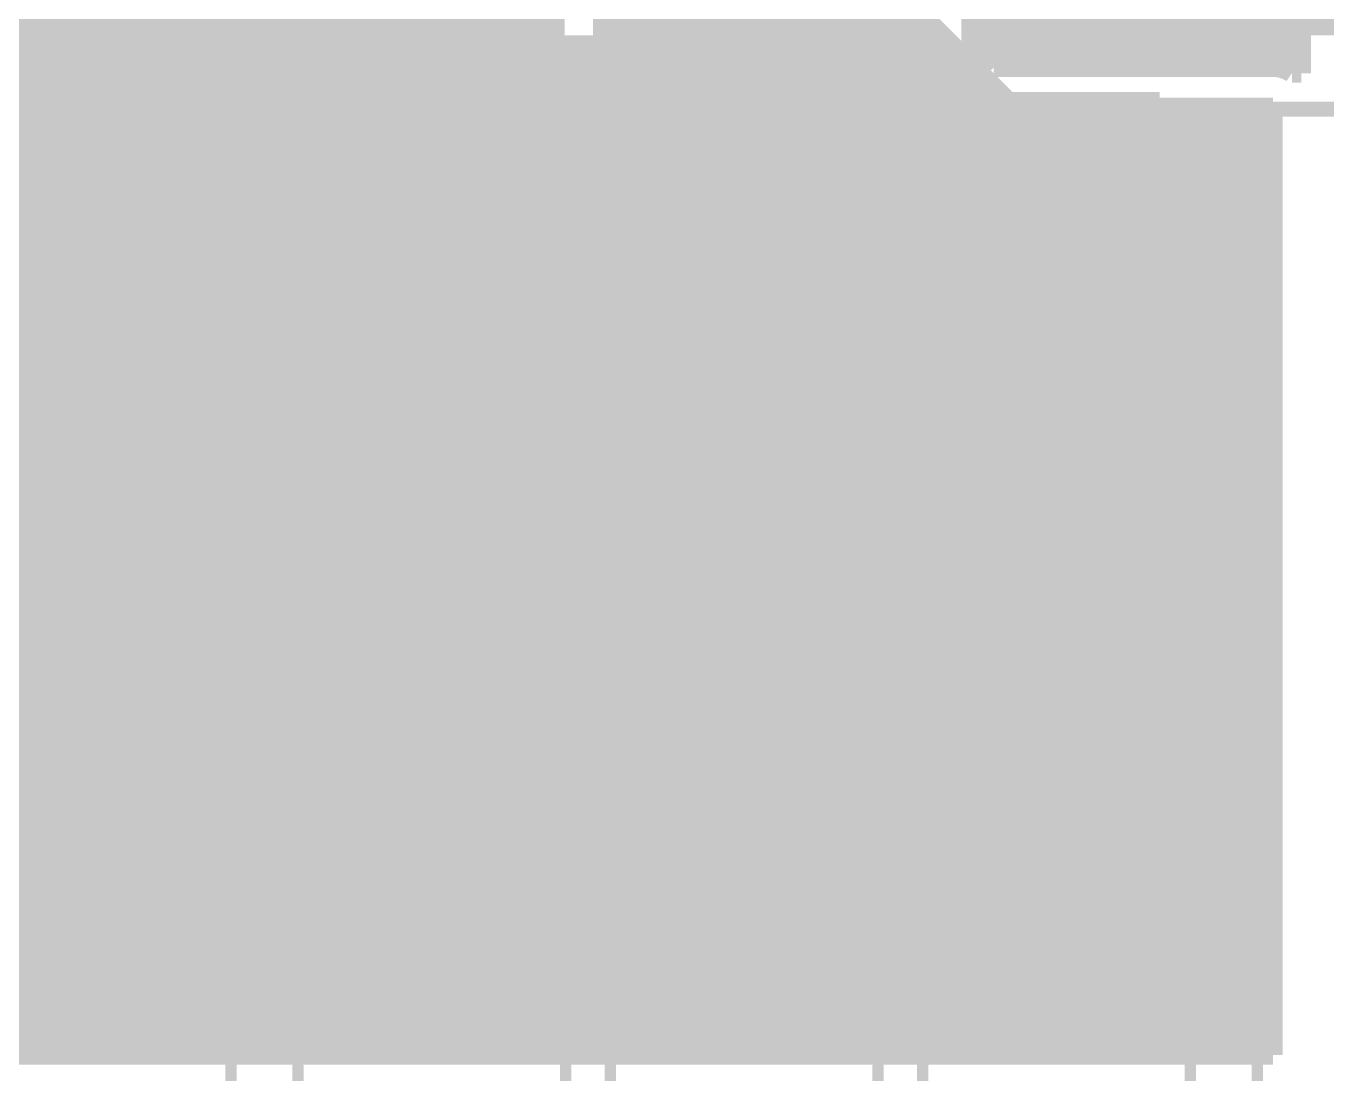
# Model space of a CAD drawing. Extents: x -5 to 208, y -5 to 206.
# Drawn here: x 33.52 to 51.02, y 2.79 to 16.89 of the extents above; entities that cross this region are included whole.
import ezdxf

# ---------------------------------------------------------------- set-up
doc = ezdxf.new("R2010")
doc.units = 0
doc.header["$MEASUREMENT"] = 0
doc.layers.get('0').update_dxf_attribs({"linetype": 'CONTINUOUS'})
for name, color, linetype in [('22-301-0_BOT', 7, 'CONTINUOUS'), ('22-301-0_DRD', 7, 'CONTINUOUS'), ('22-301-0_IN1', 1, 'CONTINUOUS'), ('22-301-0_IN2', 4, 'CONTINUOUS'), ('22-301-0_SMB', 3, 'CONTINUOUS'), ('22-301-0_SMT', 5, 'CONTINUOUS'), ('22-301-0_SST', 14, 'CONTINUOUS'), ('22-301-0_TOP', 9, 'CONTINUOUS'), ('THRUHOLE_TAP', 13, 'CONTINUOUS')]:
    doc.layers.add(name, color=color, linetype=linetype)

# ---------------------------------------------------------------- blocks, each defined once
blk = doc.blocks.new('ROUND_27')
at = {"const_width": 1.24968}
blk.add_lwpolyline([(-0.62484, 0, 1), (0.62484, 0, 1)], format="xyb", close=True, dxfattribs=at)
blk = doc.blocks.new('ROUND_11')
at = {"const_width": 0.65024}
blk.add_lwpolyline([(-0.32512, 0, 1), (0.32512, 0, 1)], format="xyb", close=True, dxfattribs=at)
blk = doc.blocks.new('ROUND_78')
at = {"const_width": 0.40005}
blk.add_lwpolyline([(-0.200024, 0, 1), (0.200024, 0, 1)], format="xyb", close=True, dxfattribs=at)
blk = doc.blocks.new('ROUND_80')
at = {"const_width": 0.69977}
blk.add_lwpolyline([(-0.349884, 0, 1), (0.349884, 0, 1)], format="xyb", close=True, dxfattribs=at)

msp = doc.modelspace()

# ---------------------------------------------------------------- linework, layer by layer
at = {"layer": '22-301-0_BOT', "const_width": 0.254}
for points in [[(46.5328, 30.353), (46.5328, 16.891)], [(46.7614, 30.353), (46.7614, 16.891)], [(46.99, 30.353), (46.99, 16.891)], [(47.2186, 30.353), (47.2186, 16.891)], [(47.4472, 30.353), (47.4472, 16.891)], [(47.6758, 30.353), (47.6758, 16.891)], [(47.9044, 30.353), (47.9044, 16.891)], [(48.133, 30.353), (48.133, 16.891)], [(48.3616, 30.353), (48.3616, 16.891)], [(48.5902, 30.353), (48.5902, 16.891)], [(48.8188, 30.353), (48.8188, 16.891)], [(49.0474, 30.353), (49.0474, 16.891)], [(49.276, 30.353), (49.276, 16.891)], [(49.5046, 30.353), (49.5046, 16.891)], [(49.7332, 30.353), (49.7332, 16.891)], [(49.9618, 30.353), (49.9618, 16.891)], [(50.1904, 30.353), (50.1904, 16.891)], [(50.419, 30.353), (50.419, 16.891)], [(50.6476, 30.353), (50.6476, 16.891)], [(50.8762, 30.353), (50.8762, 16.891)], [(51.1048, 30.353), (51.1048, 16.891)], [(46.482, 23.368), (46.482, 16.891)], [(41.275, 22.352), (41.275, 16.637)], [(41.4782, 22.352), (41.4782, 3.048)], [(41.7068, 22.352), (41.7068, 3.048)], [(41.9354, 22.352), (41.9354, 3.048)], [(42.164, 22.352), (42.164, 3.048)], [(42.3926, 22.352), (42.3926, 3.048)], [(42.6212, 22.352), (42.6212, 3.048)], [(42.8498, 22.352), (42.8498, 3.048)], [(43.0784, 22.352), (43.0784, 3.048)], [(43.307, 22.352), (43.307, 3.048)], [(43.5356, 22.352), (43.5356, 3.048)], [(43.7642, 22.352), (43.7642, 3.048)], [(43.9928, 22.352), (43.9928, 3.048)], [(44.2214, 22.352), (44.2214, 3.048)], [(44.45, 22.352), (44.45, 3.048)], [(44.6786, 22.352), (44.6786, 3.048)], [(44.9072, 22.352), (44.9072, 3.048)], [(45.1358, 22.352), (45.1358, 3.048)], [(45.3644, 22.352), (45.3644, 3.048)], [(45.593, 22.352), (45.593, 17.018), (46.736, 15.875)], [(45.593, 17.018), (45.593, 3.048)], [(45.7454, 16.8656), (41.275, 16.8656)], [(51.689, 16.891), (46.482, 16.891)], [(45.8216, 16.7894), (45.8216, 3.048)], [(41.275, 16.637), (27.432, 16.637)], [(33.4772, 16.637), (33.4772, 3.048)], [(33.7058, 16.637), (33.7058, 3.048)], [(33.9344, 16.637), (33.9344, 3.048)], [(34.163, 16.637), (34.163, 3.048)], [(34.3916, 16.637), (34.3916, 3.048)], [(34.6202, 16.637), (34.6202, 3.048)], [(34.8488, 16.637), (34.8488, 3.048)], [(35.0774, 16.637), (35.0774, 3.048)], [(35.306, 16.637), (35.306, 3.048)], [(35.5346, 16.637), (35.5346, 3.048)], [(35.7632, 16.637), (35.7632, 3.048)], [(35.9918, 16.637), (35.9918, 3.048)], [(36.2204, 16.637), (36.2204, 3.048)], [(36.449, 16.637), (36.449, 3.048)], [(36.6776, 16.637), (36.6776, 3.048)], [(36.9062, 16.637), (36.9062, 3.048)], [(37.1348, 16.637), (37.1348, 3.048)], [(37.3634, 16.637), (37.3634, 3.048)], [(37.592, 16.637), (37.592, 3.048)], [(37.8206, 16.637), (37.8206, 3.048)], [(38.0492, 16.637), (38.0492, 3.048)], [(38.2778, 16.637), (38.2778, 3.048)], [(38.5064, 16.637), (38.5064, 3.048)], [(38.735, 16.637), (38.735, 3.048)], [(38.9636, 16.637), (38.9636, 3.048)], [(39.1922, 16.637), (39.1922, 3.048)], [(39.4208, 16.637), (39.4208, 3.048)], [(39.6494, 16.637), (39.6494, 3.048)], [(39.878, 16.637), (39.878, 3.048)], [(40.1066, 16.637), (40.1066, 3.048)], [(40.3352, 16.637), (40.3352, 3.048)], [(40.5638, 16.637), (40.5638, 3.048)], [(40.7924, 16.637), (40.7924, 3.048)], [(41.021, 16.637), (41.021, 3.048)], [(41.2496, 16.637), (41.2496, 3.048)], [(45.974, 16.637), (41.275, 16.637)], [(46.0502, 16.5608), (46.0502, 3.048)], [(46.2026, 16.4084), (27.432, 16.4084)], [(46.2788, 16.3322), (46.2788, 3.048)], [(46.4312, 16.1798), (27.432, 16.1798)], [(46.5074, 16.1036), (46.5074, 3.048)], [(46.6598, 15.9512), (27.432, 15.9512)], [(48.768, 15.875), (48.768, 3.048), (30.48, 3.048)], [(48.768, 15.875), (46.736, 15.875)], [(46.736, 15.875), (46.736, 3.048)], [(46.9646, 15.875), (46.9646, 3.048)], [(47.1932, 15.875), (47.1932, 3.048)], [(47.4218, 15.875), (47.4218, 3.048)], [(47.6504, 15.875), (47.6504, 3.048)], [(47.879, 15.875), (47.879, 3.048)], [(48.1076, 15.875), (48.1076, 3.048)], [(48.3362, 15.875), (48.3362, 3.048)], [(48.5648, 15.875), (48.5648, 3.048)], [(48.768, 15.7226), (27.432, 15.7226)], [(48.768, 15.494), (27.432, 15.494)], [(48.768, 15.2654), (27.432, 15.2654)], [(48.768, 15.0368), (27.432, 15.0368)], [(48.768, 14.8082), (27.432, 14.8082)], [(48.768, 14.5796), (27.432, 14.5796)], [(48.768, 14.351), (27.432, 14.351)], [(48.768, 14.1224), (27.432, 14.1224)], [(48.768, 13.8938), (27.432, 13.8938)], [(48.768, 13.6652), (27.432, 13.6652)], [(48.768, 13.4366), (27.432, 13.4366)], [(48.768, 13.208), (27.432, 13.208)], [(48.768, 12.9794), (27.432, 12.9794)], [(48.768, 12.7508), (27.432, 12.7508)], [(48.768, 12.5222), (27.432, 12.5222)], [(48.768, 12.2936), (27.432, 12.2936)], [(48.768, 12.065), (27.432, 12.065)], [(48.768, 11.8364), (27.432, 11.8364)], [(48.768, 11.6078), (27.432, 11.6078)], [(48.768, 11.3792), (27.432, 11.3792)], [(48.768, 11.1506), (27.432, 11.1506)], [(48.768, 10.922), (27.432, 10.922)], [(48.768, 10.6934), (27.432, 10.6934)], [(48.768, 10.4648), (27.432, 10.4648)], [(48.768, 10.2362), (27.432, 10.2362)], [(48.768, 10.0076), (27.432, 10.0076)], [(48.768, 9.779), (27.432, 9.779)], [(48.768, 9.5504), (27.432, 9.5504)], [(48.768, 9.3218), (27.432, 9.3218)], [(48.768, 9.0932), (27.432, 9.0932)], [(48.768, 8.8646), (27.432, 8.8646)], [(48.768, 8.636), (27.432, 8.636)], [(48.768, 8.4074), (27.432, 8.4074)], [(48.768, 8.1788), (27.432, 8.1788)], [(48.768, 7.9502), (27.432, 7.9502)], [(48.768, 7.7216), (27.432, 7.7216)], [(48.768, 7.493), (27.432, 7.493)], [(48.768, 7.2644), (27.432, 7.2644)], [(48.768, 7.0358), (27.432, 7.0358)], [(48.768, 6.8072), (27.432, 6.8072)], [(48.768, 6.5786), (27.432, 6.5786)], [(48.768, 6.35), (27.432, 6.35)], [(48.768, 6.1214), (27.432, 6.1214)], [(48.768, 5.8928), (27.432, 5.8928)], [(48.768, 5.6642), (27.432, 5.6642)], [(48.768, 5.4356), (27.432, 5.4356)], [(48.768, 5.207), (27.432, 5.207)], [(48.768, 4.9784), (27.432, 4.9784)], [(48.768, 4.7498), (27.432, 4.7498)], [(48.768, 4.5212), (27.432, 4.5212)], [(48.768, 4.2926), (27.432, 4.2926)], [(48.768, 4.064), (27.432, 4.064)], [(48.768, 3.8354), (27.432, 3.8354)], [(48.768, 3.6068), (27.432, 3.6068)], [(48.768, 3.3782), (27.432, 3.3782)], [(48.768, 3.1496), (27.432, 3.1496)]]:
    msp.add_lwpolyline(points, dxfattribs=at)
at = {"layer": '22-301-0_DRD', "const_width": 0.254}
for points in [[(41.91, 14.605), (41.91, 13.335)], [(44.45, 14.605), (44.45, 13.335)], [(46.99, 14.605), (46.99, 13.335)], [(42.545, 13.97), (41.275, 13.97)], [(45.085, 13.97), (43.815, 13.97)], [(47.625, 13.97), (46.355, 13.97)], [(41.91, 12.065), (41.91, 10.795)], [(44.45, 12.065), (44.45, 10.795)], [(46.99, 12.065), (46.99, 10.795)], [(42.545, 11.43), (41.275, 11.43)], [(45.085, 11.43), (43.815, 11.43)], [(47.625, 11.43), (46.355, 11.43)], [(41.91, 9.525), (41.91, 8.255)], [(44.45, 9.525), (44.45, 8.255)], [(46.99, 9.525), (46.99, 8.255)], [(42.545, 8.89), (41.275, 8.89)], [(45.085, 8.89), (43.815, 8.89)], [(47.625, 8.89), (46.355, 8.89)], [(34.29, 6.985), (34.29, 5.715)], [(36.83, 6.985), (36.83, 5.715)], [(39.37, 6.985), (39.37, 5.715)], [(41.91, 6.985), (41.91, 5.715)], [(44.45, 6.985), (44.45, 5.715)], [(46.99, 6.985), (46.99, 5.715)], [(34.925, 6.35), (33.655, 6.35)], [(37.465, 6.35), (36.195, 6.35)], [(40.005, 6.35), (38.735, 6.35)], [(42.545, 6.35), (41.275, 6.35)], [(45.085, 6.35), (43.815, 6.35)], [(47.625, 6.35), (46.355, 6.35)], [(39.61638, 5.03936), (38.34638, 3.76936)], [(39.61638, 3.76936), (38.34638, 5.03936)], [(43.815, 5.03936), (42.545, 3.76936)], [(43.815, 3.76936), (42.545, 5.03936)], [(48.01362, 5.03936), (46.74362, 3.76936)], [(48.01362, 3.76936), (46.74362, 5.03936)], [(34.29, 4.445), (34.29, 3.175)], [(36.83, 4.445), (36.83, 3.175)], [(34.925, 3.81), (33.655, 3.81)], [(37.465, 3.81), (36.195, 3.81)]]:
    msp.add_lwpolyline(points, dxfattribs=at)
at = {"layer": '22-301-0_IN1', "const_width": 0.254}
for points in [[(66.675, 41.91), (66.675, 20.701), (50.673, 20.701), (50.673, 16.891), (46.228, 16.891)], [(46.3042, 41.91), (46.3042, 16.891)], [(46.5328, 41.91), (46.5328, 16.891)], [(46.7614, 41.91), (46.7614, 16.891)], [(46.99, 41.91), (46.99, 16.891)], [(47.2186, 41.91), (47.2186, 16.891)], [(47.4472, 41.91), (47.4472, 16.891)], [(47.6758, 41.91), (47.6758, 16.891)], [(47.9044, 41.91), (47.9044, 16.891)], [(48.133, 41.91), (48.133, 16.891)], [(48.3616, 41.91), (48.3616, 16.891)], [(48.5902, 41.91), (48.5902, 16.891)], [(48.8188, 41.91), (48.8188, 16.891)], [(49.0474, 41.91), (49.0474, 16.891)], [(49.276, 41.91), (49.276, 16.891)], [(49.5046, 41.91), (49.5046, 16.891)], [(49.7332, 41.91), (49.7332, 16.891)], [(49.9618, 41.91), (49.9618, 16.891)], [(50.1904, 41.91), (50.1904, 16.891)], [(50.419, 41.91), (50.419, 16.891)], [(50.6476, 41.91), (50.6476, 16.891)], [(46.228, 20.828), (46.228, 16.891)], [(45.593, 20.193), (41.275, 20.193), (41.275, 16.637), (27.432, 16.637), (27.432, 3.048)], [(41.3766, 20.193), (41.3766, 3.048)], [(41.6052, 20.193), (41.6052, 3.048)], [(41.8338, 20.193), (41.8338, 3.048)], [(42.0624, 20.193), (42.0624, 3.048)], [(42.291, 20.193), (42.291, 3.048)], [(42.5196, 20.193), (42.5196, 3.048)], [(42.7482, 20.193), (42.7482, 3.048)], [(42.9768, 20.193), (42.9768, 3.048)], [(43.2054, 20.193), (43.2054, 3.048)], [(43.434, 20.193), (43.434, 3.048)], [(43.6626, 20.193), (43.6626, 3.048)], [(43.8912, 20.193), (43.8912, 3.048)], [(44.1198, 20.193), (44.1198, 3.048)], [(44.3484, 20.193), (44.3484, 3.048)], [(44.577, 20.193), (44.577, 3.048)], [(44.8056, 20.193), (44.8056, 3.048)], [(45.0342, 20.193), (45.0342, 3.048)], [(45.2628, 20.193), (45.2628, 3.048)], [(45.4914, 20.193), (45.4914, 3.048)], [(45.593, 20.193), (45.593, 16.383)], [(45.593, 16.9926), (41.275, 16.9926)], [(45.593, 16.764), (41.275, 16.764)], [(45.593, 16.5354), (27.432, 16.5354)], [(33.6042, 16.637), (33.6042, 5.82676)], [(33.8328, 16.637), (33.8328, 3.048)], [(34.0614, 16.637), (34.0614, 3.048)], [(34.29, 16.637), (34.29, 3.048)], [(34.5186, 16.637), (34.5186, 3.048)], [(34.7472, 16.637), (34.7472, 3.048)], [(34.9758, 16.637), (34.9758, 3.048)], [(35.2044, 16.637), (35.2044, 3.048)], [(35.433, 16.637), (35.433, 3.048)], [(35.6616, 16.637), (35.6616, 3.048)], [(35.8902, 16.637), (35.8902, 3.048)], [(36.1188, 16.637), (36.1188, 3.048)], [(36.3474, 16.637), (36.3474, 3.048)], [(36.576, 16.637), (36.576, 3.048)], [(36.8046, 16.637), (36.8046, 3.048)], [(37.0332, 16.637), (37.0332, 3.048)], [(37.2618, 16.637), (37.2618, 3.048)], [(37.4904, 16.637), (37.4904, 3.048)], [(37.719, 16.637), (37.719, 3.048)], [(37.9476, 16.637), (37.9476, 3.048)], [(38.1762, 16.637), (38.1762, 3.048)], [(38.4048, 16.637), (38.4048, 3.048)], [(38.6334, 16.637), (38.6334, 3.048)], [(38.862, 16.637), (38.862, 3.048)], [(39.0906, 16.637), (39.0906, 3.048)], [(39.3192, 16.637), (39.3192, 3.048)], [(39.5478, 16.637), (39.5478, 3.048)], [(39.7764, 16.637), (39.7764, 3.048)], [(40.005, 16.637), (40.005, 3.048)], [(40.2336, 16.637), (40.2336, 3.048)], [(40.4622, 16.637), (40.4622, 3.048)], [(40.6908, 16.637), (40.6908, 3.048)], [(40.9194, 16.637), (40.9194, 3.048)], [(41.148, 16.637), (41.148, 3.048)], [(45.593, 16.383), (46.101, 15.875)], [(45.6692, 16.3068), (27.432, 16.3068)], [(45.72, 16.256), (45.72, 3.048)], [(45.8978, 16.0782), (27.432, 16.0782)], [(45.9486, 16.0274), (45.9486, 3.048)], [(48.768, 15.8496), (27.432, 15.8496)], [(48.768, 15.875), (46.101, 15.875)], [(46.1772, 15.875), (46.1772, 3.048)], [(46.4058, 15.875), (46.4058, 3.048)], [(46.6344, 15.875), (46.6344, 3.048)], [(46.863, 15.875), (46.863, 3.048)], [(47.0916, 15.875), (47.0916, 3.048)], [(47.3202, 15.875), (47.3202, 3.048)], [(47.5488, 15.875), (47.5488, 3.048)], [(47.7774, 15.875), (47.7774, 3.048)], [(48.006, 15.875), (48.006, 3.048)], [(48.2346, 15.875), (48.2346, 3.048)], [(48.4632, 15.875), (48.4632, 3.048)], [(48.6918, 15.875), (48.6918, 3.048)], [(48.768, 15.875), (48.768, 3.048)], [(48.768, 15.621), (27.432, 15.621)], [(48.768, 15.3924), (27.432, 15.3924)], [(48.768, 15.1638), (27.432, 15.1638)], [(48.768, 14.9352), (27.432, 14.9352)], [(48.768, 14.7066), (27.432, 14.7066)], [(48.768, 14.478), (27.432, 14.478)], [(48.768, 14.2494), (27.432, 14.2494)], [(48.768, 14.0208), (27.432, 14.0208)], [(48.768, 13.7922), (27.432, 13.7922)], [(48.768, 13.5636), (27.432, 13.5636)], [(48.768, 13.335), (27.432, 13.335)], [(48.768, 13.1064), (27.432, 13.1064)], [(48.768, 12.8778), (27.432, 12.8778)], [(48.768, 12.6492), (27.432, 12.6492)], [(48.768, 12.4206), (27.432, 12.4206)], [(48.768, 12.192), (27.432, 12.192)], [(48.768, 11.9634), (27.432, 11.9634)], [(48.768, 11.7348), (27.432, 11.7348)], [(48.768, 11.5062), (27.432, 11.5062)], [(48.768, 11.2776), (27.432, 11.2776)], [(48.768, 11.049), (27.432, 11.049)], [(48.768, 10.8204), (27.432, 10.8204)], [(48.768, 10.5918), (27.432, 10.5918)], [(48.768, 10.3632), (27.432, 10.3632)], [(48.768, 10.1346), (27.432, 10.1346)], [(48.768, 9.906), (27.432, 9.906)], [(48.768, 9.6774), (27.432, 9.6774)], [(48.768, 9.4488), (27.432, 9.4488)], [(48.768, 9.2202), (27.432, 9.2202)], [(48.768, 8.9916), (27.432, 8.9916)], [(48.768, 8.763), (27.432, 8.763)], [(48.768, 8.5344), (27.432, 8.5344)], [(48.768, 8.3058), (27.432, 8.3058)], [(48.768, 8.0772), (27.432, 8.0772)], [(48.768, 7.8486), (27.432, 7.8486)], [(48.768, 7.62), (27.432, 7.62)], [(48.768, 7.3914), (27.432, 7.3914)], [(48.768, 7.1628), (27.432, 7.1628)], [(48.768, 6.9342), (27.432, 6.9342)], [(48.768, 6.7056), (27.432, 6.7056)], [(48.768, 6.477), (32.6898, 6.477)], [(48.768, 6.2484), (33.20796, 6.2484)], [(48.768, 6.0198), (33.46196, 6.0198)], [(48.768, 5.7912), (33.62452, 5.7912)], [(48.768, 5.5626), (33.7312, 5.5626)], [(48.768, 5.334), (33.79216, 5.334)], [(48.768, 5.1054), (33.81502, 5.1054)], [(48.768, 4.8768), (33.79978, 4.8768)], [(48.768, 4.6482), (33.74898, 4.6482)], [(33.6042, 4.33324), (33.6042, 3.048)], [(48.768, 4.4196), (33.65246, 4.4196)], [(48.768, 4.191), (33.50514, 4.191)], [(48.768, 3.9624), (33.27654, 3.9624)], [(48.768, 3.7338), (32.8676, 3.7338)], [(48.768, 3.5052), (27.432, 3.5052)], [(48.768, 3.2766), (27.432, 3.2766)], [(48.768, 3.048), (27.432, 3.048)]]:
    msp.add_lwpolyline(points, dxfattribs=at)
for points in [[(33.81502, 5.08, 0.4142136), (32.385, 6.51002)], [(32.385, 3.64998, 0.4142136), (33.81502, 5.08)]]:
    msp.add_lwpolyline(points, format="xyb", dxfattribs=at)
at = {"layer": '22-301-0_IN2', "const_width": 0.254}
for points in [[(46.3042, 30.353), (46.3042, 16.5608)], [(46.5328, 30.353), (46.5328, 16.3322)], [(46.7614, 30.353), (46.7614, 16.3322)], [(46.99, 30.353), (46.99, 16.3322)], [(47.2186, 30.353), (47.2186, 16.3322)], [(47.4472, 30.353), (47.4472, 16.3322)], [(47.6758, 30.353), (47.6758, 16.3322)], [(47.9044, 30.353), (47.9044, 16.3322)], [(48.133, 30.353), (48.133, 16.3322)], [(48.3616, 30.353), (48.3616, 16.3322)], [(48.5902, 30.353), (48.5902, 16.3322)], [(48.8188, 30.353), (48.8188, 16.3322)], [(49.0474, 30.353), (49.0474, 16.3322)], [(49.276, 30.353), (49.276, 16.3322)], [(49.5046, 30.353), (49.5046, 16.3322)], [(49.7332, 30.353), (49.7332, 16.3322)], [(49.9618, 30.353), (49.9618, 16.3322)], [(50.1904, 30.353), (50.1904, 16.3322)], [(50.419, 30.353), (50.419, 16.31442)], [(50.6476, 30.353), (50.6476, 16.256)], [(50.673, 30.353), (50.673, 16.256)], [(46.228, 20.828), (46.228, 16.637), (46.5328, 16.3322)], [(41.275, 20.193), (41.275, 16.637)], [(41.3766, 20.193), (41.3766, 3.048)], [(41.6052, 20.193), (41.6052, 3.048)], [(41.8338, 20.193), (41.8338, 3.048)], [(42.0624, 20.193), (42.0624, 3.048)], [(42.291, 20.193), (42.291, 3.048)], [(42.5196, 20.193), (42.5196, 3.048)], [(42.7482, 20.193), (42.7482, 3.048)], [(42.9768, 20.193), (42.9768, 3.048)], [(43.2054, 20.193), (43.2054, 3.048)], [(43.434, 20.193), (43.434, 3.048)], [(43.6626, 20.193), (43.6626, 3.048)], [(43.8912, 20.193), (43.8912, 3.048)], [(44.1198, 20.193), (44.1198, 3.048)], [(44.3484, 20.193), (44.3484, 3.048)], [(44.577, 20.193), (44.577, 3.048)], [(44.8056, 20.193), (44.8056, 3.048)], [(45.0342, 20.193), (45.0342, 3.048)], [(45.2628, 20.193), (45.2628, 3.048)], [(45.4914, 20.193), (45.4914, 3.048)], [(45.593, 20.193), (45.593, 16.383), (46.101, 15.875)], [(45.593, 16.9926), (41.275, 16.9926)], [(50.673, 16.9418), (46.228, 16.9418)], [(45.593, 16.764), (41.275, 16.764)], [(50.673, 16.7132), (46.228, 16.7132)], [(41.275, 16.637), (27.432, 16.637)], [(45.593, 16.5354), (27.432, 16.5354)], [(33.6042, 16.637), (33.6042, 5.82676)], [(33.8328, 16.637), (33.8328, 3.048)], [(34.0614, 16.637), (34.0614, 3.048)], [(34.29, 16.637), (34.29, 3.048)], [(34.5186, 16.637), (34.5186, 3.048)], [(34.7472, 16.637), (34.7472, 3.048)], [(34.9758, 16.637), (34.9758, 3.048)], [(35.2044, 16.637), (35.2044, 3.048)], [(35.433, 16.637), (35.433, 3.048)], [(35.6616, 16.637), (35.6616, 3.048)], [(35.8902, 16.637), (35.8902, 3.048)], [(36.1188, 16.637), (36.1188, 3.048)], [(36.3474, 16.637), (36.3474, 3.048)], [(36.576, 16.637), (36.576, 3.048)], [(36.8046, 16.637), (36.8046, 3.048)], [(37.0332, 16.637), (37.0332, 3.048)], [(37.2618, 16.637), (37.2618, 3.048)], [(37.4904, 16.637), (37.4904, 3.048)], [(37.719, 16.637), (37.719, 3.048)], [(37.9476, 16.637), (37.9476, 3.048)], [(38.1762, 16.637), (38.1762, 3.048)], [(38.4048, 16.637), (38.4048, 3.048)], [(38.6334, 16.637), (38.6334, 3.048)], [(38.862, 16.637), (38.862, 3.048)], [(39.0906, 16.637), (39.0906, 3.048)], [(39.3192, 16.637), (39.3192, 3.048)], [(39.5478, 16.637), (39.5478, 3.048)], [(39.7764, 16.637), (39.7764, 3.048)], [(40.005, 16.637), (40.005, 3.048)], [(40.2336, 16.637), (40.2336, 3.048)], [(40.4622, 16.637), (40.4622, 3.048)], [(40.6908, 16.637), (40.6908, 3.048)], [(40.9194, 16.637), (40.9194, 3.048)], [(41.148, 16.637), (41.148, 3.048)], [(50.673, 16.4846), (46.3804, 16.4846)], [(50.292, 16.3322), (46.5328, 16.3322)], [(45.6692, 16.3068), (27.432, 16.3068)], [(45.72, 16.256), (45.72, 3.048)], [(50.673, 16.256), (50.54346, 16.256)], [(45.8978, 16.0782), (27.432, 16.0782)], [(45.9486, 16.0274), (45.9486, 3.048)], [(46.39818, 15.8496), (27.432, 15.8496)], [(46.355, 15.875), (46.101, 15.875)], [(46.1772, 15.875), (46.1772, 3.048)], [(46.4058, 15.84706), (46.4058, 3.048)], [(50.292, 15.7988), (46.609, 15.7988)], [(46.6344, 15.7988), (46.6344, 3.048)], [(46.863, 15.7988), (46.863, 3.048)], [(47.0916, 15.7988), (47.0916, 3.048)], [(47.3202, 15.7988), (47.3202, 3.048)], [(47.5488, 15.7988), (47.5488, 3.048)], [(47.7774, 15.7988), (47.7774, 3.048)], [(48.006, 15.7988), (48.006, 3.048)], [(48.2346, 15.7988), (48.2346, 3.048)], [(48.4632, 15.7988), (48.4632, 3.048)], [(48.6918, 15.7988), (48.6918, 3.048)], [(48.9204, 15.7988), (48.9204, 3.048)], [(49.149, 15.7988), (49.149, 3.048)], [(49.3776, 15.7988), (49.3776, 3.048)], [(49.6062, 15.7988), (49.6062, 3.048)], [(49.8348, 15.7988), (49.8348, 3.048)], [(50.0634, 15.7988), (50.0634, 3.048)], [(50.292, 15.7988), (50.292, 3.048)], [(50.292, 15.621), (27.432, 15.621)], [(50.292, 15.3924), (27.432, 15.3924)], [(50.292, 15.1638), (27.432, 15.1638)], [(50.292, 14.9352), (27.432, 14.9352)], [(50.292, 14.7066), (27.432, 14.7066)], [(50.292, 14.478), (27.432, 14.478)], [(50.292, 14.2494), (27.432, 14.2494)], [(50.292, 14.0208), (27.432, 14.0208)], [(50.292, 13.7922), (27.432, 13.7922)], [(50.292, 13.5636), (27.432, 13.5636)], [(50.292, 13.335), (27.432, 13.335)], [(50.292, 13.1064), (27.432, 13.1064)], [(50.292, 12.8778), (27.432, 12.8778)], [(50.292, 12.6492), (27.432, 12.6492)], [(50.292, 12.4206), (27.432, 12.4206)], [(50.292, 12.192), (27.432, 12.192)], [(50.292, 11.9634), (27.432, 11.9634)], [(50.292, 11.7348), (27.432, 11.7348)], [(50.292, 11.5062), (27.432, 11.5062)], [(50.292, 11.2776), (27.432, 11.2776)], [(50.292, 11.049), (27.432, 11.049)], [(50.292, 10.8204), (27.432, 10.8204)], [(50.292, 10.5918), (27.432, 10.5918)], [(50.292, 10.3632), (27.432, 10.3632)], [(50.292, 10.1346), (27.432, 10.1346)], [(50.292, 9.906), (27.432, 9.906)], [(50.292, 9.6774), (27.432, 9.6774)], [(50.292, 9.4488), (27.432, 9.4488)], [(50.292, 9.2202), (27.432, 9.2202)], [(50.292, 8.9916), (27.432, 8.9916)], [(50.292, 8.763), (27.432, 8.763)], [(50.292, 8.5344), (27.432, 8.5344)], [(50.292, 8.3058), (27.432, 8.3058)], [(50.292, 8.0772), (27.432, 8.0772)], [(50.292, 7.8486), (27.432, 7.8486)], [(50.292, 7.62), (27.432, 7.62)], [(50.292, 7.3914), (27.432, 7.3914)], [(50.292, 7.1628), (27.432, 7.1628)], [(50.292, 6.9342), (27.432, 6.9342)], [(50.292, 6.7056), (27.432, 6.7056)], [(50.292, 6.477), (32.6898, 6.477)], [(50.292, 6.2484), (33.20796, 6.2484)], [(50.292, 6.0198), (33.46196, 6.0198)], [(50.292, 5.7912), (33.62452, 5.7912)], [(50.292, 5.5626), (33.7312, 5.5626)], [(50.292, 5.334), (33.79216, 5.334)], [(50.292, 5.1054), (33.81502, 5.1054)], [(50.292, 4.8768), (33.79978, 4.8768)], [(50.292, 4.6482), (33.74898, 4.6482)], [(33.6042, 4.33324), (33.6042, 3.048)], [(50.292, 4.4196), (33.65246, 4.4196)], [(50.292, 4.191), (33.50514, 4.191)], [(50.292, 3.9624), (33.27654, 3.9624)], [(50.292, 3.7338), (32.8676, 3.7338)], [(50.292, 3.5052), (27.432, 3.5052)], [(50.292, 3.2766), (27.432, 3.2766)], [(50.292, 3.048), (27.432, 3.048)]]:
    msp.add_lwpolyline(points, dxfattribs=at)
for points in [[(50.54346, 16.256, 0.1468862), (50.292, 16.3315)], [(46.355, 15.875, 0.1480687), (46.609, 15.7981)], [(33.81502, 5.08, 0.4142136), (32.385, 6.51002)], [(32.385, 3.64998, 0.4142136), (33.81502, 5.08)]]:
    msp.add_lwpolyline(points, format="xyb", dxfattribs=at)
at = {"layer": '22-301-0_SMB', "const_width": 2.54}
for points in [[(42.7355, 18.8595), (42.7355, 4.826)], [(32.385, 5.08), (32.385, 14.732)], [(36.068, 5.08), (36.068, 14.732)], [(39.497, 14.605), (39.497, 4.953)], [(46.228, 14.605), (46.228, 4.953)]]:
    msp.add_lwpolyline(points, dxfattribs=at)
at = {"layer": '22-301-0_SMT', "const_width": 0.254}
for points in [[(33.4518, 35.22472), (33.4518, 9.22528)], [(33.6804, 35.22472), (33.6804, 9.22528)], [(33.909, 35.22472), (33.909, 9.22528)], [(34.1376, 35.22472), (34.1376, 9.22528)], [(34.3662, 35.22472), (34.3662, 9.22528)], [(34.5948, 35.22472), (34.5948, 9.22528)], [(34.8234, 35.22472), (34.8234, 9.22528)], [(35.052, 35.22472), (35.052, 9.22528)], [(35.2806, 35.22472), (35.2806, 9.22528)], [(35.5092, 35.22472), (35.5092, 9.22528)], [(35.7378, 35.22472), (35.7378, 9.22528)], [(35.9664, 35.22472), (35.9664, 9.22528)], [(36.195, 35.22472), (36.195, 9.22528)], [(36.4236, 35.22472), (36.4236, 9.22528)], [(36.6522, 35.22472), (36.6522, 9.22528)], [(36.8808, 35.22472), (36.8808, 9.22528)], [(37.1094, 35.22472), (37.1094, 9.22528)], [(37.338, 35.22472), (37.338, 9.22528)], [(37.5666, 35.22472), (37.5666, 9.22528)], [(37.7952, 35.22472), (37.7952, 9.22528)], [(38.0238, 35.22472), (38.0238, 9.22528)], [(38.2524, 35.22472), (38.2524, 9.22528)], [(38.481, 35.22472), (38.481, 9.22528)], [(38.7096, 35.22472), (38.7096, 9.22528)], [(38.9382, 35.22472), (38.9382, 9.22528)], [(39.1668, 35.22472), (39.1668, 9.22528)], [(39.3954, 35.22472), (39.3954, 9.22528)], [(39.624, 35.22472), (39.624, 9.22528)], [(39.8526, 35.22472), (39.8526, 9.22528)], [(40.0812, 35.22472), (40.0812, 9.22528)], [(40.3098, 35.22472), (40.3098, 9.22528)], [(40.5384, 35.22472), (40.5384, 9.22528)], [(40.64, 21.22424), (40.64, 9.22528)], [(40.64, 16.87068), (26.035, 16.87068)], [(40.64, 16.64208), (26.035, 16.64208)], [(40.64, 16.41348), (26.035, 16.41348)], [(40.64, 16.18488), (26.035, 16.18488)], [(40.64, 15.95628), (26.035, 15.95628)], [(40.64, 15.72768), (26.035, 15.72768)], [(40.64, 15.49908), (26.035, 15.49908)], [(40.64, 15.27048), (26.035, 15.27048)], [(40.64, 15.04188), (26.035, 15.04188)], [(40.64, 14.81328), (26.035, 14.81328)], [(40.64, 14.58468), (26.035, 14.58468)], [(40.64, 14.35608), (26.035, 14.35608)], [(40.64, 14.12748), (26.035, 14.12748)], [(40.64, 13.89888), (26.035, 13.89888)], [(40.64, 13.67028), (26.035, 13.67028)], [(40.64, 13.44168), (26.035, 13.44168)], [(40.64, 13.21308), (26.035, 13.21308)], [(40.64, 12.98448), (26.035, 12.98448)], [(40.64, 12.75588), (26.035, 12.75588)], [(40.64, 12.52728), (26.035, 12.52728)], [(40.64, 12.29868), (26.035, 12.29868)], [(40.64, 12.07008), (26.035, 12.07008)], [(40.64, 11.84148), (26.035, 11.84148)], [(40.64, 11.61288), (26.035, 11.61288)], [(40.64, 11.38428), (26.035, 11.38428)], [(40.64, 11.15568), (26.035, 11.15568)], [(40.64, 10.92708), (26.035, 10.92708)], [(40.64, 10.69848), (26.035, 10.69848)], [(40.64, 10.46988), (26.035, 10.46988)], [(40.64, 10.24128), (26.035, 10.24128)], [(40.64, 10.01268), (26.035, 10.01268)], [(40.64, 9.78408), (26.035, 9.78408)], [(40.64, 9.55548), (26.035, 9.55548)], [(40.64, 9.32688), (26.035, 9.32688)], [(40.64, 9.22528), (26.26106, 9.22528)]]:
    msp.add_lwpolyline(points, dxfattribs=at)
at = {"layer": '22-301-0_SST'}
for points, const_width in [([(37.465, 9.525), (40.005, 9.525), (40.005, 21.59), (56.515, 21.59)], 0.2032), ([(55.372, 21.0566), (56.4642, 21.0566), (56.4642, 17.145), (55.0926, 15.7734), (41.4274, 15.7734), (40.0558, 17.145), (40.0558, 21.0566), (55.372, 21.0566)], 0.2032), ([(26.67, 17.78), (26.67, 15.24), (31.115, 15.24), (27.305, 11.43), (27.305, 9.525), (29.845, 9.525), (33.02, 12.7), (33.02, 9.525), (35.56, 9.525), (35.56, 16.51), (37.465, 16.51), (37.465, 9.525)], 0.2032), ([(42.34942, 7.366), (42.34942, 7.19582), (42.40784, 7.02564), (42.6466, 7.02564), (42.70502, 7.19582), (42.70502, 8.04164)], 0.1524), ([(42.76344, 8.04164), (42.52722, 8.04164)], 0.1524), ([(43.60164, 7.366), (43.1292, 7.366), (43.36542, 8.04164), (43.4848, 8.04164), (43.4848, 7.02564)], 0.1524), ([(50.07864, -1.77038), (50.07864, -1.53416), (50.47996, -1.13538), (50.47996, -0.13462), (50.07864, 0.26416), (50.07864, 0.50038), (50.07864, 6.6548), (36.28136, 6.6548), (36.28136, 4.85394)], 0.1524), ([(37.18052, 5.7531), (37.18052, 2.15392), (40.7797, 2.15392), (40.7797, 5.7531), (37.18052, 5.7531)], 0.1524), ([(42.28084, 5.7531), (41.37914, 4.85394), (41.37914, 2.15392), (44.97832, 2.15392), (44.97832, 4.85394), (44.07916, 5.7531), (42.28084, 5.7531)], 0.1524), ([(45.5803, 4.85394), (45.5803, 2.15392), (49.17948, 2.15392), (49.17948, 4.85394), (48.28032, 5.7531), (46.47946, 5.7531), (45.5803, 4.85394)], 0.1524), ([(39.55034, 4.3053), (38.40988, 4.3053), (38.40988, 4.70408), (39.55034, 4.70408), (39.55034, 4.3053), (39.55034, 3.16484), (38.40988, 3.16484), (38.40988, 4.3053)], 0.1524), ([(43.74896, 4.3053), (42.61104, 4.3053), (42.61104, 4.70408), (43.74896, 4.70408), (43.74896, 4.3053), (43.74896, 3.16484), (42.61104, 3.16484), (42.61104, 4.3053)], 0.1524), ([(47.95012, 4.3053), (46.80966, 4.3053), (46.80966, 4.70408), (47.95012, 4.70408), (47.95012, 4.3053), (47.95012, 3.16484), (46.80966, 3.16484), (46.80966, 4.3053)], 0.1524), ([(36.28136, 4.05384), (36.28136, 0.50038)], 0.1524)]:
    msp.add_lwpolyline(points, dxfattribs=dict(at, const_width=const_width))
for points, const_width in [([(33.78708, 5.08, 0.4142136), (32.385, 6.48208)], 0.254), ([(32.385, 3.67792, 0.4142136), (33.78708, 5.08)], 0.254), ([(36.2712, 4.85394, 0.4142136), (35.87242, 4.45516)], 0.1524), ([(35.86988, 4.45516, 0.4142136), (36.2712, 4.05384)], 0.1524)]:
    msp.add_lwpolyline(points, format="xyb", dxfattribs=dict(at, const_width=const_width))
at = {"layer": '22-301-0_TOP'}
for points, const_width in [([(33.6042, 35.22472), (33.6042, 9.144)], 0.254), ([(33.8328, 35.22472), (33.8328, 9.144)], 0.254), ([(34.0614, 35.22472), (34.0614, 9.144)], 0.254), ([(34.29, 35.22472), (34.29, 9.144)], 0.254), ([(34.5186, 35.22472), (34.5186, 9.144)], 0.254), ([(34.7472, 35.22472), (34.7472, 9.144)], 0.254), ([(34.9758, 35.22472), (34.9758, 9.144)], 0.254), ([(35.2044, 35.22472), (35.2044, 9.144)], 0.254), ([(35.433, 35.22472), (35.433, 9.144)], 0.254), ([(35.6616, 35.22472), (35.6616, 9.144)], 0.254), ([(35.8902, 35.22472), (35.8902, 9.144)], 0.254), ([(36.1188, 35.22472), (36.1188, 9.144)], 0.254), ([(36.3474, 35.22472), (36.3474, 9.144)], 0.254), ([(36.576, 35.22472), (36.576, 9.144)], 0.254), ([(36.8046, 35.22472), (36.8046, 9.144)], 0.254), ([(37.0332, 35.22472), (37.0332, 9.144)], 0.254), ([(37.2618, 35.22472), (37.2618, 9.144)], 0.254), ([(37.4904, 35.22472), (37.4904, 9.144)], 0.254), ([(37.719, 35.22472), (37.719, 9.144)], 0.254), ([(37.9476, 35.22472), (37.9476, 9.144)], 0.254), ([(38.1762, 35.22472), (38.1762, 9.144)], 0.254), ([(38.4048, 35.22472), (38.4048, 9.144)], 0.254), ([(38.6334, 35.22472), (38.6334, 9.144)], 0.254), ([(38.862, 35.22472), (38.862, 9.144)], 0.254), ([(39.0906, 35.22472), (39.0906, 9.144)], 0.254), ([(39.3192, 35.22472), (39.3192, 9.144)], 0.254), ([(39.5478, 35.22472), (39.5478, 9.144)], 0.254), ([(39.7764, 35.22472), (39.7764, 9.144)], 0.254), ([(40.005, 35.22472), (40.005, 9.144)], 0.254), ([(40.2336, 35.22472), (40.2336, 9.144)], 0.254), ([(40.4622, 35.22472), (40.4622, 9.144)], 0.254), ([(46.863, 35.22472), (46.863, 16.891)], 0.254), ([(47.0916, 35.22472), (47.0916, 16.764)], 0.254), ([(47.3202, 35.22472), (47.3202, 16.764)], 0.254), ([(47.5488, 35.22472), (47.5488, 16.764)], 0.254), ([(47.7774, 35.22472), (47.7774, 16.764)], 0.254), ([(48.006, 35.22472), (48.006, 16.764)], 0.254), ([(48.2346, 35.22472), (48.2346, 16.764)], 0.254), ([(48.4632, 35.22472), (48.4632, 16.764)], 0.254), ([(48.6918, 35.22472), (48.6918, 16.764)], 0.254), ([(48.9204, 35.22472), (48.9204, 16.764)], 0.254), ([(49.149, 35.22472), (49.149, 16.764)], 0.254), ([(49.3776, 35.22472), (49.3776, 16.764)], 0.254), ([(49.6062, 35.22472), (49.6062, 16.764)], 0.254), ([(49.8348, 35.22472), (49.8348, 16.764)], 0.254), ([(50.0634, 35.22472), (50.0634, 16.7894)], 0.254), ([(40.64, 21.209), (40.64, 9.144)], 0.254), ([(45.974, 21.209), (46.355, 20.828), (46.355, 17.399), (46.99, 16.764)], 0.254), ([(45.339, 20.701), (41.656, 20.701), (41.275, 20.193), (41.275, 8.001), (26.924, 8.001), (26.924, 4.826)], 0.254), ([(41.783, 20.701), (41.783, 3.048)], 0.254), ([(42.0116, 20.701), (42.0116, 3.048)], 0.254), ([(42.2402, 20.701), (42.2402, 3.048)], 0.254), ([(42.4688, 20.701), (42.4688, 3.048)], 0.254), ([(42.6974, 20.701), (42.6974, 3.048)], 0.254), ([(42.926, 20.701), (42.926, 3.048)], 0.254), ([(43.1546, 20.701), (43.1546, 3.048)], 0.254), ([(43.3832, 20.701), (43.3832, 3.048)], 0.254), ([(43.6118, 20.701), (43.6118, 3.048)], 0.254), ([(43.8404, 20.701), (43.8404, 3.048)], 0.254), ([(44.069, 20.701), (44.069, 3.048)], 0.254), ([(44.2976, 20.701), (44.2976, 3.048)], 0.254), ([(44.5262, 20.701), (44.5262, 3.048)], 0.254), ([(44.7548, 20.701), (44.7548, 3.048)], 0.254), ([(44.9834, 20.701), (44.9834, 3.048)], 0.254), ([(45.212, 20.701), (45.212, 3.048)], 0.254), ([(41.5544, 20.56638), (41.5544, 3.048)], 0.254), ([(45.4406, 20.5994), (45.4406, 3.048)], 0.254), ([(41.3258, 20.26158), (41.3258, 3.048)], 0.254), ([(42.7736, 18.415), (42.7736, 4.81076), (43.18, 4.40436)], 0.3048), ([(50.546, 17.272), (50.038, 16.764)], 0.254), ([(45.593, 17.018), (46.736, 15.875)], 0.254), ([(45.6184, 16.9926), (41.275, 16.9926)], 0.254), ([(45.6692, 16.9418), (45.6692, 3.048)], 0.254), ([(40.64, 16.7894), (20.9296, 16.7894)], 0.254), ([(45.847, 16.764), (41.275, 16.764)], 0.254), ([(45.8978, 16.7132), (45.8978, 3.048)], 0.254), ([(50.0634, 16.7894), (46.9646, 16.7894)], 0.254), ([(50.038, 16.764), (46.99, 16.764)], 0.254), ([(40.64, 16.5608), (21.1582, 16.5608)], 0.254), ([(46.0756, 16.5354), (41.275, 16.5354)], 0.254), ([(40.64, 16.3322), (21.3868, 16.3322)], 0.254), ([(46.1264, 16.4846), (46.1264, 3.048)], 0.254), ([(46.3042, 16.3068), (41.275, 16.3068)], 0.254), ([(46.355, 16.256), (46.355, 3.048)], 0.254), ([(40.64, 16.1036), (21.6154, 16.1036)], 0.254), ([(46.5328, 16.0782), (41.275, 16.0782)], 0.254), ([(46.5836, 16.0274), (46.5836, 3.048)], 0.254), ([(40.64, 15.875), (21.844, 15.875)], 0.254), ([(48.768, 15.8496), (41.275, 15.8496)], 0.254), ([(48.768, 15.875), (46.736, 15.875)], 0.254), ([(46.8122, 15.875), (46.8122, 3.048)], 0.254), ([(47.0408, 15.875), (47.0408, 3.048)], 0.254), ([(47.2694, 15.875), (47.2694, 3.048)], 0.254), ([(47.498, 15.875), (47.498, 3.048)], 0.254), ([(47.7266, 15.875), (47.7266, 3.048)], 0.254), ([(47.9552, 15.875), (47.9552, 3.048)], 0.254), ([(48.1838, 15.875), (48.1838, 3.048)], 0.254), ([(48.4124, 15.875), (48.4124, 3.048)], 0.254), ([(48.641, 15.875), (48.641, 3.048)], 0.254), ([(48.768, 15.875), (48.768, 3.048)], 0.254), ([(40.64, 15.6464), (22.0726, 15.6464)], 0.254), ([(48.768, 15.621), (41.275, 15.621)], 0.254), ([(40.64, 15.4178), (22.3012, 15.4178)], 0.254), ([(48.768, 15.3924), (41.275, 15.3924)], 0.254), ([(40.64, 15.1892), (22.5298, 15.1892)], 0.254), ([(48.768, 15.1638), (41.275, 15.1638)], 0.254), ([(40.64, 14.9606), (22.7584, 14.9606)], 0.254), ([(48.768, 14.9352), (41.275, 14.9352)], 0.254), ([(40.64, 14.732), (22.987, 14.732)], 0.254), ([(48.768, 14.7066), (41.275, 14.7066)], 0.254), ([(40.64, 14.5034), (23.2156, 14.5034)], 0.254), ([(48.768, 14.478), (41.275, 14.478)], 0.254), ([(40.64, 14.2748), (23.4442, 14.2748)], 0.254), ([(48.768, 14.2494), (41.275, 14.2494)], 0.254), ([(40.64, 14.0462), (23.6728, 14.0462)], 0.254), ([(48.768, 14.0208), (41.275, 14.0208)], 0.254), ([(40.64, 13.8176), (23.9014, 13.8176)], 0.254), ([(48.768, 13.7922), (41.275, 13.7922)], 0.254), ([(40.64, 13.589), (24.13, 13.589)], 0.254), ([(48.768, 13.5636), (41.275, 13.5636)], 0.254), ([(40.64, 13.3604), (24.3586, 13.3604)], 0.254), ([(48.768, 13.335), (41.275, 13.335)], 0.254), ([(40.64, 13.1318), (24.5872, 13.1318)], 0.254), ([(48.768, 13.1064), (41.275, 13.1064)], 0.254), ([(40.64, 12.9032), (24.8158, 12.9032)], 0.254), ([(48.768, 12.8778), (41.275, 12.8778)], 0.254), ([(40.64, 12.6746), (25.0444, 12.6746)], 0.254), ([(48.768, 12.6492), (41.275, 12.6492)], 0.254), ([(40.64, 12.446), (25.273, 12.446)], 0.254), ([(48.768, 12.4206), (41.275, 12.4206)], 0.254), ([(40.64, 12.2174), (25.5016, 12.2174)], 0.254), ([(48.768, 12.192), (41.275, 12.192)], 0.254), ([(40.64, 11.9888), (25.7302, 11.9888)], 0.254), ([(48.768, 11.9634), (41.275, 11.9634)], 0.254), ([(40.64, 11.7602), (25.9588, 11.7602)], 0.254), ([(48.768, 11.7348), (41.275, 11.7348)], 0.254), ([(40.64, 11.5316), (26.035, 11.5316)], 0.254), ([(48.768, 11.5062), (41.275, 11.5062)], 0.254), ([(40.64, 11.303), (26.035, 11.303)], 0.254), ([(48.768, 11.2776), (41.275, 11.2776)], 0.254), ([(40.64, 11.0744), (26.035, 11.0744)], 0.254), ([(48.768, 11.049), (41.275, 11.049)], 0.254), ([(40.64, 10.8458), (26.035, 10.8458)], 0.254), ([(48.768, 10.8204), (41.275, 10.8204)], 0.254), ([(40.64, 10.6172), (26.035, 10.6172)], 0.254), ([(48.768, 10.5918), (41.275, 10.5918)], 0.254), ([(40.64, 10.3886), (26.035, 10.3886)], 0.254), ([(48.768, 10.3632), (41.275, 10.3632)], 0.254), ([(40.64, 10.16), (26.035, 10.16)], 0.254), ([(48.768, 10.1346), (41.275, 10.1346)], 0.254), ([(40.64, 9.9314), (26.035, 9.9314)], 0.254), ([(48.768, 9.906), (41.275, 9.906)], 0.254), ([(40.64, 9.7028), (26.035, 9.7028)], 0.254), ([(48.768, 9.6774), (41.275, 9.6774)], 0.254), ([(40.64, 9.4742), (26.035, 9.4742)], 0.254), ([(48.768, 9.4488), (41.275, 9.4488)], 0.254), ([(40.64, 9.2456), (26.035, 9.2456)], 0.254), ([(40.64, 9.144), (26.035, 9.144)], 0.254), ([(48.768, 9.2202), (41.275, 9.2202)], 0.254), ([(48.768, 8.9916), (41.275, 8.9916)], 0.254), ([(48.768, 8.763), (41.275, 8.763)], 0.254), ([(48.768, 8.5344), (41.275, 8.5344)], 0.254), ([(48.768, 8.3058), (41.275, 8.3058)], 0.254), ([(33.5534, 8.001), (33.5534, 5.90296)], 0.254), ([(33.782, 8.001), (33.782, 5.3848)], 0.254), ([(34.0106, 8.001), (34.0106, 3.048)], 0.254), ([(34.2392, 8.001), (34.2392, 3.048)], 0.254), ([(34.4678, 8.001), (34.4678, 3.048)], 0.254), ([(34.6964, 8.001), (34.6964, 3.048)], 0.254), ([(34.925, 8.001), (34.925, 3.048)], 0.254), ([(35.1536, 8.001), (35.1536, 3.048)], 0.254), ([(35.3822, 8.001), (35.3822, 3.048)], 0.254), ([(35.6108, 8.001), (35.6108, 3.048)], 0.254), ([(35.8394, 8.001), (35.8394, 3.048)], 0.254), ([(36.068, 8.001), (36.068, 3.048)], 0.254), ([(36.2966, 8.001), (36.2966, 3.048)], 0.254), ([(36.5252, 8.001), (36.5252, 3.048)], 0.254), ([(36.7538, 8.001), (36.7538, 3.048)], 0.254), ([(36.9824, 8.001), (36.9824, 3.048)], 0.254), ([(37.211, 8.001), (37.211, 3.048)], 0.254), ([(37.4396, 8.001), (37.4396, 3.048)], 0.254), ([(37.6682, 8.001), (37.6682, 3.048)], 0.254), ([(37.8968, 8.001), (37.8968, 3.048)], 0.254), ([(38.1254, 8.001), (38.1254, 3.048)], 0.254), ([(38.354, 8.001), (38.354, 3.048)], 0.254), ([(38.5826, 8.001), (38.5826, 3.048)], 0.254), ([(38.8112, 8.001), (38.8112, 3.048)], 0.254), ([(39.0398, 8.001), (39.0398, 3.048)], 0.254), ([(39.2684, 8.001), (39.2684, 3.048)], 0.254), ([(39.497, 8.001), (39.497, 3.048)], 0.254), ([(39.7256, 8.001), (39.7256, 3.048)], 0.254), ([(39.9542, 8.001), (39.9542, 3.048)], 0.254), ([(40.1828, 8.001), (40.1828, 3.048)], 0.254), ([(40.4114, 8.001), (40.4114, 3.048)], 0.254), ([(40.64, 8.001), (40.64, 3.048)], 0.254), ([(40.8686, 8.001), (40.8686, 3.048)], 0.254), ([(41.0972, 8.001), (41.0972, 3.048)], 0.254), ([(48.768, 8.0772), (41.275, 8.0772)], 0.254), ([(48.768, 7.8486), (26.924, 7.8486)], 0.254), ([(48.768, 7.62), (26.924, 7.62)], 0.254), ([(48.768, 7.3914), (26.924, 7.3914)], 0.254), ([(48.768, 7.1628), (26.924, 7.1628)], 0.254), ([(48.768, 6.9342), (26.924, 6.9342)], 0.254), ([(48.768, 6.7056), (26.924, 6.7056)], 0.254), ([(48.768, 6.477), (32.6898, 6.477)], 0.254), ([(48.768, 6.2484), (33.20796, 6.2484)], 0.254), ([(48.768, 6.0198), (33.46196, 6.0198)], 0.254), ([(48.768, 5.7912), (33.62452, 5.7912)], 0.254), ([(48.768, 5.5626), (33.7312, 5.5626)], 0.254), ([(48.768, 5.334), (33.79216, 5.334)], 0.254), ([(48.768, 5.1054), (33.81502, 5.1054)], 0.254), ([(33.782, 4.7752), (33.782, 3.048)], 0.254), ([(48.768, 4.8768), (33.79978, 4.8768)], 0.254), ([(48.768, 4.6482), (33.74898, 4.6482)], 0.254), ([(43.18, 4.40436), (38.98138, 4.40436)], 0.3048), ([(47.37862, 4.40436), (43.18, 4.40436)], 0.3048), ([(33.5534, 4.2545), (33.5534, 3.048)], 0.254), ([(48.768, 4.4196), (33.65246, 4.4196)], 0.254), ([(48.768, 4.191), (33.50514, 4.191)], 0.254), ([(48.768, 3.9624), (33.27654, 3.9624)], 0.254), ([(48.768, 3.7338), (32.8676, 3.7338)], 0.254), ([(48.768, 3.5052), (30.48, 3.5052)], 0.254), ([(48.768, 3.2766), (30.48, 3.2766)], 0.254), ([(48.768, 3.048), (30.48, 3.048)], 0.254)]:
    msp.add_lwpolyline(points, dxfattribs=dict(at, const_width=const_width))
at = {"layer": '22-301-0_TOP', "const_width": 0.254}
for points in [[(33.81502, 5.08, 0.4142136), (32.385, 6.51002)], [(32.385, 3.64998, 0.4142136), (33.81502, 5.08)]]:
    msp.add_lwpolyline(points, format="xyb", dxfattribs=at)

# ---------------------------------------------------------------- block references
at = {"layer": '22-301-0_BOT'}
for name, p in [('ROUND_11', (41.91, 13.97)), ('ROUND_11', (44.45, 13.97)), ('ROUND_11', (46.99, 13.97)), ('ROUND_11', (41.91, 11.43)), ('ROUND_11', (44.45, 11.43)), ('ROUND_11', (46.99, 11.43)), ('ROUND_11', (41.91, 8.89)), ('ROUND_11', (44.45, 8.89)), ('ROUND_11', (46.99, 8.89)), ('ROUND_11', (34.29, 6.35)), ('ROUND_11', (36.83, 6.35)), ('ROUND_11', (39.37, 6.35)), ('ROUND_11', (41.91, 6.35)), ('ROUND_11', (44.45, 6.35)), ('ROUND_11', (46.99, 6.35)), ('ROUND_27', (38.98138, 4.40436)), ('ROUND_27', (43.18, 4.40436)), ('ROUND_27', (47.37862, 4.40436)), ('ROUND_11', (34.29, 3.81)), ('ROUND_11', (36.83, 3.81))]:
    msp.add_blockref(name, p, dxfattribs=at)
at = {"layer": '22-301-0_IN1'}
for name, p in [('ROUND_11', (41.91, 13.97)), ('ROUND_11', (44.45, 13.97)), ('ROUND_11', (46.99, 13.97)), ('ROUND_11', (41.91, 11.43)), ('ROUND_11', (44.45, 11.43)), ('ROUND_11', (46.99, 11.43)), ('ROUND_11', (41.91, 8.89)), ('ROUND_11', (44.45, 8.89)), ('ROUND_11', (46.99, 8.89)), ('ROUND_11', (34.29, 6.35)), ('ROUND_11', (36.83, 6.35)), ('ROUND_11', (39.37, 6.35)), ('ROUND_11', (41.91, 6.35)), ('ROUND_11', (44.45, 6.35)), ('ROUND_11', (46.99, 6.35)), ('ROUND_27', (38.98138, 4.40436)), ('ROUND_27', (43.18, 4.40436)), ('ROUND_27', (47.37862, 4.40436)), ('ROUND_11', (34.29, 3.81)), ('ROUND_11', (36.83, 3.81))]:
    msp.add_blockref(name, p, dxfattribs=at)
at = {"layer": '22-301-0_IN2'}
for name, p in [('ROUND_11', (41.91, 13.97)), ('ROUND_11', (44.45, 13.97)), ('ROUND_11', (46.99, 13.97)), ('ROUND_11', (41.91, 11.43)), ('ROUND_11', (44.45, 11.43)), ('ROUND_11', (46.99, 11.43)), ('ROUND_11', (41.91, 8.89)), ('ROUND_11', (44.45, 8.89)), ('ROUND_11', (46.99, 8.89)), ('ROUND_11', (34.29, 6.35)), ('ROUND_11', (36.83, 6.35)), ('ROUND_11', (39.37, 6.35)), ('ROUND_11', (41.91, 6.35)), ('ROUND_11', (44.45, 6.35)), ('ROUND_11', (46.99, 6.35)), ('ROUND_27', (38.98138, 4.40436)), ('ROUND_27', (43.18, 4.40436)), ('ROUND_27', (47.37862, 4.40436)), ('ROUND_11', (34.29, 3.81)), ('ROUND_11', (36.83, 3.81))]:
    msp.add_blockref(name, p, dxfattribs=at)
at = {"layer": '22-301-0_SMB'}
for p in [(38.98138, 4.40436), (43.18, 4.40436), (47.37862, 4.40436)]:
    msp.add_blockref('ROUND_27', p, dxfattribs=at)
at = {"layer": '22-301-0_SMT'}
for p in [(38.98138, 4.40436), (43.18, 4.40436), (47.37862, 4.40436)]:
    msp.add_blockref('ROUND_27', p, dxfattribs=at)
at = {"layer": '22-301-0_TOP'}
for name, p in [('ROUND_11', (41.91, 13.97)), ('ROUND_11', (44.45, 13.97)), ('ROUND_11', (46.99, 13.97)), ('ROUND_11', (41.91, 11.43)), ('ROUND_11', (44.45, 11.43)), ('ROUND_11', (46.99, 11.43)), ('ROUND_11', (41.91, 8.89)), ('ROUND_11', (44.45, 8.89)), ('ROUND_11', (46.99, 8.89)), ('ROUND_11', (34.29, 6.35)), ('ROUND_11', (36.83, 6.35)), ('ROUND_11', (39.37, 6.35)), ('ROUND_11', (41.91, 6.35)), ('ROUND_11', (44.45, 6.35)), ('ROUND_11', (46.99, 6.35)), ('ROUND_27', (38.98138, 4.40436)), ('ROUND_27', (43.18, 4.40436)), ('ROUND_27', (47.37862, 4.40436)), ('ROUND_11', (34.29, 3.81)), ('ROUND_11', (36.83, 3.81))]:
    msp.add_blockref(name, p, dxfattribs=at)
at = {"layer": 'THRUHOLE_TAP'}
for name, p in [('ROUND_78', (41.91, 13.97)), ('ROUND_78', (44.45, 13.97)), ('ROUND_78', (46.99, 13.97)), ('ROUND_78', (41.91, 11.43)), ('ROUND_78', (44.45, 11.43)), ('ROUND_78', (46.99, 11.43)), ('ROUND_78', (41.91, 8.89)), ('ROUND_78', (44.45, 8.89)), ('ROUND_78', (46.99, 8.89)), ('ROUND_78', (34.29, 6.35)), ('ROUND_78', (36.83, 6.35)), ('ROUND_78', (39.37, 6.35)), ('ROUND_78', (41.91, 6.35)), ('ROUND_78', (44.45, 6.35)), ('ROUND_78', (46.99, 6.35)), ('ROUND_80', (38.98138, 4.40436)), ('ROUND_80', (43.18, 4.40436)), ('ROUND_80', (47.37862, 4.40436)), ('ROUND_78', (34.29, 3.81)), ('ROUND_78', (36.83, 3.81))]:
    msp.add_blockref(name, p, dxfattribs=at)

doc.saveas('drawing.dxf')
